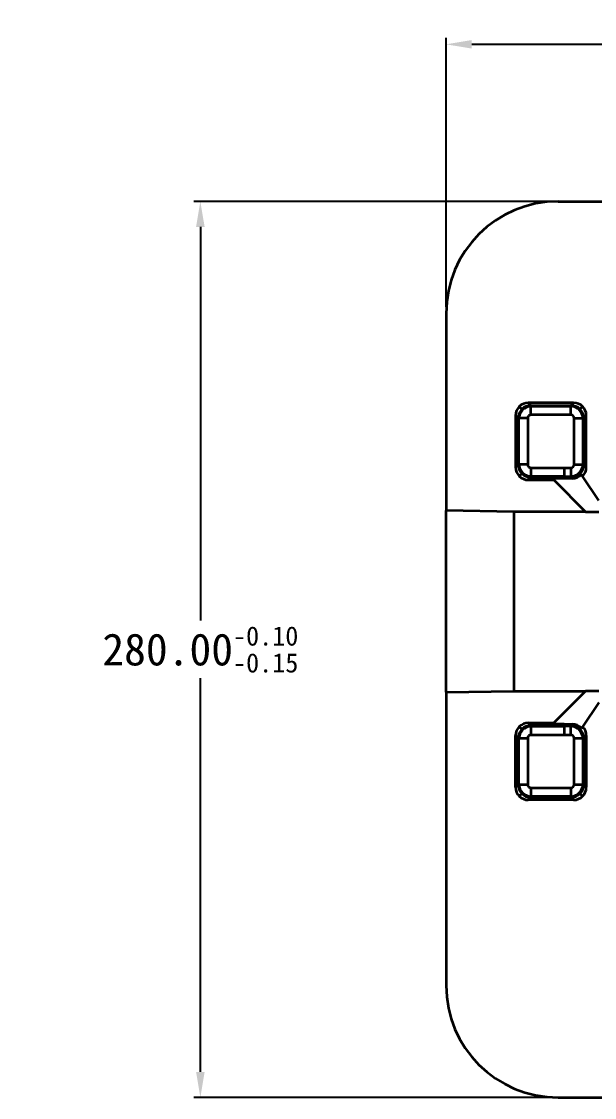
# Model space of a CAD drawing. Header units: millimetres. Extents: x 158 to 1533, y 732 to 1642.
# Drawn here: x 157.5 to 336.4, y 834.8 to 1171 of the extents above; entities that cross this region are included whole.
import ezdxf

# ---------------------------------------------------------------- set-up
doc = ezdxf.new("R2010")
doc.units = ezdxf.units.MM
doc.layers.add('1', color=7, linetype='Continuous', true_color=0xffffff)
doc.layers.add('dim', color=82, linetype='Continuous', lineweight=9)
doc.dimstyles.get("Standard").update_dxf_attribs({"dimscale": 4, "dimtxt": 0.18, "dimasz": 0.18, "dimexe": 0.18, "dimexo": 0.0625, "dimgap": 0.09, "dimtad": 0, "dimtih": 1, "dimtoh": 1, "dimzin": 0, "dimdsep": 46, "dimtxsty": 'Standard', "dimcen": 0.09, "dimadec": 0, "dimazin": 0, "dimtfac": 1, "dimtofl": 0, "dimtmove": 0, "dimatfit": 3, "dimfxl": 0, "dimtolj": 1, "dimtzin": 0, "dimarcsym": 0})

# ---------------------------------------------------------------- blocks, each defined once
blk = doc.blocks.new('*D6')
at = {"layer": 'Defpoints', "color": 0, "lineweight": 18, "transparency": 16777216}
for p in [(325.11, 1114.83), (213.35, 834.83), (340.58, 834.83)]:
    blk.add_point(p, dxfattribs=at)
at = {"layer": 'dim', "color": 0, "lineweight": -2, "transparency": 16777216}
for p, q in [((323.11, 1114.83), (211.36, 1114.83)), ((213.35, 1106.83), (213.35, 983.83)), ((213.35, 842.83), (213.35, 965.83)), ((338.58, 834.83), (211.36, 834.83))]:
    blk.add_line(p, q, dxfattribs=at)
at = {"layer": 'dim', "color": 0, "lineweight": 18, "transparency": 16777216}
for points in [[(212.02, 1106.83), (214.69, 1106.83), (213.35, 1114.83)], [(212.02, 842.83), (214.69, 842.83), (213.35, 834.83)]]:
    blk.add_solid(points, dxfattribs=at)
at = {"layer": 'dim', "color": 0, "lineweight": 18, "transparency": 16777216, "insert": (213.35, 974.83), "char_height": 10, "attachment_point": 5}
blk.add_mtext('\\A1;280.00{\\H6;\\S-0.10^ -0.15;}', dxfattribs=at)
blk = doc.blocks.new('*D7')
at = {"layer": 'Defpoints', "color": 0, "lineweight": 18, "transparency": 16777216}
for p in [(690.11, 1163.89), (290.11, 1079.83), (690.11, 1079.83)]:
    blk.add_point(p, dxfattribs=at)
at = {"layer": 'dim', "color": 0, "lineweight": -2, "transparency": 16777216}
for p, q in [((290.11, 1081.83), (290.11, 1165.89)), ((298.11, 1163.89), (454.27, 1163.89)), ((682.11, 1163.89), (525.94, 1163.89)), ((690.11, 1081.83), (690.11, 1165.89))]:
    blk.add_line(p, q, dxfattribs=at)
at = {"layer": 'dim', "color": 0, "lineweight": 18, "transparency": 16777216}
for points in [[(298.11, 1165.22), (298.11, 1162.56), (290.11, 1163.89)], [(682.11, 1165.22), (682.11, 1162.56), (690.11, 1163.89)]]:
    blk.add_solid(points, dxfattribs=at)
at = {"layer": 'dim', "color": 0, "lineweight": 18, "transparency": 16777216, "insert": (490.11, 1163.89), "char_height": 10, "attachment_point": 5}
blk.add_mtext('\\A1;400.00{\\H6;\\S-0.10^ -0.15;}', dxfattribs=at)

msp = doc.modelspace()

# ---------------------------------------------------------------- linework, layer by layer
at = {"layer": '1', "color": 7, "linetype": 'Continuous', "lineweight": 35}
for p, q in [((325.107, 1114.829), (356.052, 1114.829)), ((290.107, 1079.829), (290.107, 1018.199)), ((312.965, 1050.714), (313.784, 1049.894)), ((315.784, 1051.879), (316.594, 1051.069)), ((329.914, 1051.879), (315.784, 1051.879)), ((316.594, 1048.08), (316.594, 1051.069)), ((316.594, 1051.069), (329.104, 1051.069)), ((316.834, 1050.829), (328.864, 1050.829)), ((329.104, 1051.069), (329.914, 1051.879)), ((329.104, 1048.08), (329.104, 1051.069)), ((332.734, 1050.714), (331.914, 1049.894)), ((312.61, 1047.084), (311.799, 1047.894)), ((311.799, 1047.894), (311.799, 1031.764)), ((315.598, 1047.084), (312.61, 1047.084)), ((312.61, 1032.574), (312.61, 1047.084)), ((312.849, 1032.814), (312.849, 1046.844)), ((315.598, 1047.084), (315.598, 1032.574)), ((329.104, 1048.08), (316.594, 1048.08)), ((330.1, 1047.084), (333.089, 1047.084)), ((330.1, 1032.574), (330.1, 1047.084)), ((332.849, 1046.844), (332.849, 1032.814)), ((333.899, 1047.894), (333.089, 1047.084)), ((333.089, 1047.084), (333.089, 1032.574)), ((333.899, 1031.764), (333.899, 1047.894)), ((311.799, 1031.764), (312.61, 1032.574)), ((315.598, 1032.574), (312.61, 1032.574)), ((330.1, 1032.574), (333.089, 1032.574)), ((333.089, 1032.574), (333.899, 1031.764)), ((312.965, 1028.945), (313.784, 1029.764)), ((316.594, 1031.578), (326.941, 1031.578)), ((316.594, 1031.578), (316.594, 1028.59)), ((326.941, 1028.829), (316.834, 1028.829)), ((326.941, 1031.578), (329.104, 1031.578)), ((326.941, 1031.578), (326.941, 1028.59)), ((326.941, 1028.829), (328.864, 1028.829)), ((329.104, 1031.578), (329.104, 1028.59)), ((331.914, 1029.764), (332.281, 1029.397)), ((332.389, 1029.515), (332.756, 1028.967)), ((337.849, 1021.385), (332.756, 1028.967)), ((316.594, 1028.59), (315.784, 1027.779)), ((315.784, 1027.779), (323.757, 1027.779)), ((326.941, 1028.59), (316.594, 1028.59)), ((323.336, 1028.204), (323.757, 1027.779)), ((326.941, 1028.204), (323.336, 1028.204)), ((323.757, 1027.779), (333.624, 1017.829)), ((329.104, 1028.59), (326.941, 1028.59)), ((326.941, 1028.59), (326.941, 1028.204)), ((329.49, 1028.204), (326.941, 1028.204)), ((329.49, 1028.204), (329.104, 1028.59)), ((290.107, 961.459), (290.107, 1018.199)), ((311.301, 1017.829), (290.107, 1018.199)), ((311.301, 1017.829), (311.301, 961.829)), ((333.624, 1017.829), (311.301, 1017.829)), ((333.624, 1017.829), (333.699, 1017.754)), ((337.849, 1017.754), (333.699, 1017.754)), ((290.107, 961.459), (311.301, 961.829)), ((311.301, 961.829), (333.624, 961.829)), ((323.757, 951.879), (333.624, 961.829)), ((333.699, 961.904), (333.624, 961.829)), ((333.699, 961.904), (337.849, 961.904)), ((290.107, 961.459), (290.107, 869.829)), ((337.849, 958.274), (332.756, 950.691)), ((315.784, 951.879), (323.757, 951.879)), ((315.784, 951.879), (316.594, 951.069)), ((323.757, 951.879), (323.336, 951.455)), ((326.941, 951.455), (323.336, 951.455)), ((326.941, 951.455), (329.49, 951.455)), ((326.941, 951.069), (326.941, 951.455)), ((329.104, 951.069), (329.49, 951.455)), ((312.965, 950.714), (313.784, 949.894)), ((316.594, 951.069), (316.594, 948.08)), ((316.594, 951.069), (326.941, 951.069)), ((326.941, 948.08), (316.594, 948.08)), ((316.834, 950.829), (326.941, 950.829)), ((326.941, 951.069), (326.941, 948.08)), ((326.941, 951.069), (329.104, 951.069)), ((328.864, 950.829), (326.941, 950.829)), ((329.104, 948.08), (326.941, 948.08)), ((329.104, 948.08), (329.104, 951.069)), ((331.914, 949.894), (332.281, 950.262)), ((332.756, 950.691), (332.389, 950.144)), ((311.799, 931.764), (311.799, 947.894)), ((312.61, 947.084), (311.799, 947.894)), ((312.61, 947.084), (315.598, 947.084)), ((312.61, 932.574), (312.61, 947.084)), ((312.849, 932.814), (312.849, 946.844)), ((315.598, 947.084), (315.598, 932.574)), ((330.1, 947.084), (333.089, 947.084)), ((330.1, 932.574), (330.1, 947.084)), ((332.849, 946.844), (332.849, 932.814)), ((333.899, 947.894), (333.089, 947.084)), ((333.089, 947.084), (333.089, 932.574)), ((333.899, 947.894), (333.899, 931.764)), ((311.799, 931.764), (312.61, 932.574)), ((312.61, 932.574), (315.598, 932.574)), ((316.594, 931.578), (329.104, 931.578)), ((316.594, 931.578), (316.594, 928.59)), ((329.104, 931.578), (329.104, 928.59)), ((330.1, 932.574), (333.089, 932.574)), ((333.089, 932.574), (333.899, 931.764)), ((313.784, 929.764), (312.965, 928.945)), ((316.594, 928.59), (315.784, 927.779)), ((329.104, 928.59), (316.594, 928.59)), ((328.864, 928.829), (316.834, 928.829)), ((329.914, 927.779), (329.104, 928.59)), ((332.734, 928.945), (331.914, 929.764)), ((329.914, 927.779), (315.784, 927.779)), ((325.107, 834.829), (356.052, 834.829))]:
    msp.add_line(p, q, dxfattribs=at)
for centre, start, end in [((325.107, 1079.829), 90, 180), ((325.107, 869.829), 180, 270)]:
    msp.add_arc(centre, 35, start, end, dxfattribs=at)
for centre, major_axis, ratio, start_param, end_param in [((315.815, 1047.864), (-2.85, 2.85), 0.9924325, 5.5015852, 7.0647854), ((316.602, 1047.076), (2.828, 2.828), 0.9962307, 0.7891963, 2.3523964), ((316.864, 1046.814), (-2.85, 2.85), 0.9924325, 5.5015852, 7.0647854), ((328.834, 1046.814), (2.85, 2.85), 0.9924325, 5.5015852, 7.0647854), ((329.096, 1047.076), (-2.828, 2.828), 0.9962307, 3.9307889, 5.493989), ((329.884, 1047.864), (2.85, 2.85), 0.9924325, 5.5015852, 7.0647854), ((316.602, 1047.076), (-0.712, 0.712), 0.9924325, 5.5015852, 7.0647854), ((329.096, 1047.076), (0.712, 0.712), 0.9924325, 5.5015852, 7.0647854), ((316.602, 1032.582), (-2.828, 2.828), 0.9962307, 0.7891963, 2.3523964), ((316.864, 1032.845), (-2.85, -2.85), 0.9924325, 5.5015852, 7.0647854), ((316.602, 1032.582), (-0.712, -0.712), 0.9924325, 5.5015852, 7.0647854), ((328.834, 1032.845), (2.85, -2.85), 0.9924325, 5.5015852, 7.0647854), ((329.096, 1032.582), (0.712, -0.712), 0.9924325, 5.5015852, 7.0647854), ((329.096, 1032.582), (2.828, 2.828), 0.9962307, 3.9307889, 5.493989), ((315.815, 1031.795), (-2.85, -2.85), 0.9924325, 5.5015852, 7.0647854), ((329.363, 1032.315), (-1.87, 3.698), 0.9615272, 2.6891069, 3.5104951), ((329.884, 1031.795), (2.85, -2.85), 0.9924325, 0.0080224, 0.7816001), ((315.815, 947.864), (-2.85, 2.85), 0.9924325, 5.5015852, 7.0647854), ((329.363, 947.343), (1.87, 3.698), 0.9615272, 5.9142828, 6.7356711), ((316.602, 947.076), (2.828, 2.828), 0.9962307, 0.7891963, 2.3523964), ((316.864, 946.814), (-2.85, 2.85), 0.9924325, 5.5015852, 7.0647854), ((316.602, 947.076), (-0.712, 0.712), 0.9924325, 5.5015852, 7.0647854), ((328.834, 946.814), (2.85, 2.85), 0.9924325, 5.5015852, 7.0647854), ((329.096, 947.076), (-2.828, 2.828), 0.9962307, 3.9307889, 5.493989), ((329.096, 947.076), (0.712, 0.712), 0.9924325, 5.5015852, 7.0647854), ((329.884, 947.864), (2.85, 2.85), 0.9924325, 5.5015852, 6.2751629), ((315.815, 931.795), (-2.85, -2.85), 0.9924325, 5.5015852, 7.0647854), ((316.602, 932.582), (-2.828, 2.828), 0.9962307, 0.7891963, 2.3523964), ((316.864, 932.845), (-2.85, -2.85), 0.9924325, 5.5015852, 7.0647854), ((316.602, 932.582), (-0.712, -0.712), 0.9924325, 5.5015852, 7.0647854), ((328.834, 932.845), (2.85, -2.85), 0.9924325, 5.5015852, 7.0647854), ((329.096, 932.582), (0.712, -0.712), 0.9924325, 5.5015852, 7.0647854), ((329.096, 932.582), (2.828, 2.828), 0.9962307, 3.9307889, 5.493989), ((329.884, 931.795), (2.85, -2.85), 0.9924325, 5.5015852, 7.0647854)]:
    msp.add_ellipse(centre, major_axis=major_axis, ratio=ratio, start_param=start_param, end_param=end_param, dxfattribs=at)

# ---------------------------------------------------------------- dimensions: what is measured, and where the dimension line sits
at = {"layer": 'dim', "lineweight": 18}
dim = msp.add_linear_dim(base=(690.107, 1163.891), p1=(290.107, 1079.829), p2=(690.107, 1079.829), dimstyle='Standard', override={"dimtxt": 2.5, "dimasz": 2, "dimexe": 0.49975, "dimexo": 0.49975, "dimgap": 0.49975, "dimtol": 1, "dimlim": 0, "dimtp": -0.1, "dimtm": 0.15, "dimtfac": 0.6, "dimtdec": 2, "dimtolj": 1}, dxfattribs=at)
dim.commit()
dim.dimension.update_dxf_attribs({"geometry": '*D7', "text_midpoint": (490.107, 1163.891)})
dim = msp.add_linear_dim(base=(213.355, 834.829), p1=(325.107, 1114.829), p2=(340.579, 834.829), angle=90, dimstyle='Standard', override={"dimtxt": 2.5, "dimasz": 2, "dimexe": 0.49975, "dimexo": 0.49975, "dimgap": 0.49975, "dimtol": 1, "dimlim": 0, "dimtp": -0.1, "dimtm": 0.15, "dimtfac": 0.6, "dimtdec": 2, "dimtolj": 1}, dxfattribs=at)
dim.commit()
dim.dimension.update_dxf_attribs({"geometry": '*D6', "text_midpoint": (213.355, 974.829)})

doc.saveas('drawing.dxf')
